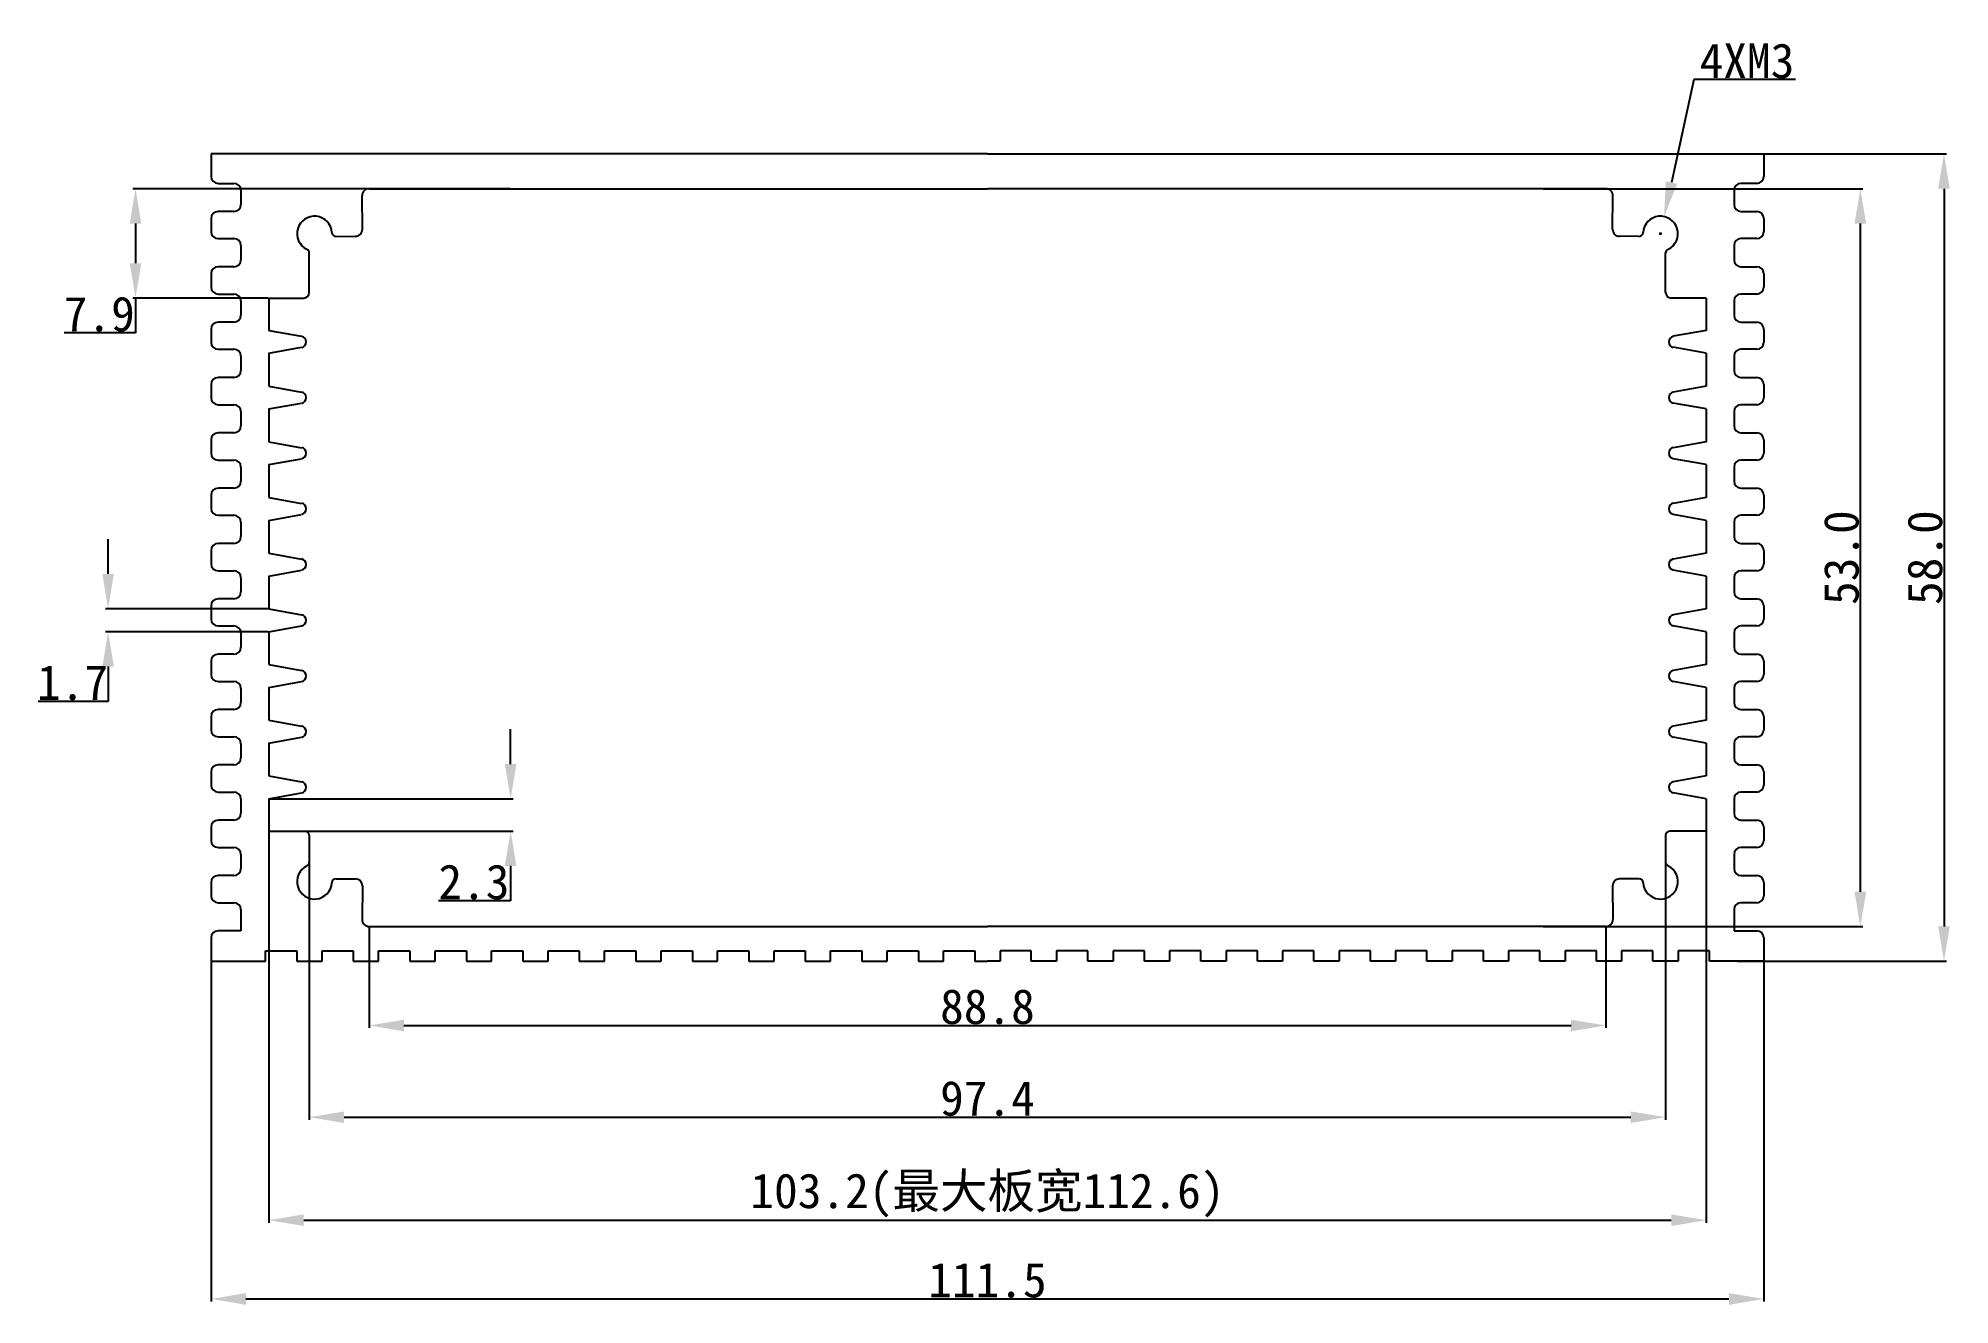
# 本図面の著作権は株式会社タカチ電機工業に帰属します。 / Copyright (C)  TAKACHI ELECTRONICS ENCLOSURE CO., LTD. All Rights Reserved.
# Model space of a CAD drawing. Header units: inches. Extents: x -7 to 130, y -103 to -12.
import ezdxf

# ---------------------------------------------------------------- set-up
doc = ezdxf.new("R2010")
doc.units = ezdxf.units.IN
doc.header["$MEASUREMENT"] = 0
doc.layers.get('Defpoints').update_dxf_attribs({"lineweight": 25})
doc.layers.add('1', color=30, linetype='Continuous')
doc.styles.get("Standard").update_dxf_attribs({"font": 'simhei.ttf'})
doc.dimstyles.get("Standard").update_dxf_attribs({"dimtxt": 2.5, "dimasz": 2.5, "dimexe": 0.18, "dimexo": 0.0625, "dimgap": 0.09, "dimtad": 1, "dimtoh": 1, "dimdec": 1, "dimzin": 0, "dimdsep": 46, "dimtxsty": 'Standard', "dimcen": 0.09, "dimadec": 0, "dimazin": 0, "dimtfac": 1, "dimtdec": 1, "dimtofl": 0, "dimtmove": 0, "dimatfit": 3, "dimfxl": 1, "dimtolj": 1, "dimtzin": 0, "dimarcsym": 0})

# ---------------------------------------------------------------- blocks, each defined once
blk = doc.blocks.new('*D59')
at = {"color": 0, "lineweight": -2}
for p, q in [((108.86, -19.83), (129.96, -19.83)), ((129.78, -22.33), (129.78, -75.33)), ((114.95, -77.83), (129.96, -77.83))]:
    blk.add_line(p, q, dxfattribs=at)
at = {"color": 0}
for points in [[(129.36, -22.33), (130.19, -22.33), (129.78, -19.83)], [(129.36, -75.33), (130.19, -75.33), (129.78, -77.83)]]:
    blk.add_solid(points, dxfattribs=at)
at = {"layer": 'Defpoints', "color": 0}
for p in [(108.79, -19.83), (114.89, -77.83), (129.78, -77.83)]:
    blk.add_point(p, dxfattribs=at)
at = {"color": 0, "insert": (128.42, -48.83), "char_height": 2.5, "attachment_point": 5, "rotation": 90}
blk.add_mtext('\\A1;58.0', dxfattribs=at)
blk = doc.blocks.new('*D60')
at = {"color": 0, "lineweight": -2}
for p, q in [((5.34, -77.05), (5.34, -102.27)), ((116.84, -77.05), (116.84, -102.27)), ((7.84, -102.09), (114.34, -102.09))]:
    blk.add_line(p, q, dxfattribs=at)
at = {"color": 0}
for points in [[(7.84, -101.67), (7.84, -102.51), (5.34, -102.09)], [(114.34, -101.67), (114.34, -102.51), (116.84, -102.09)]]:
    blk.add_solid(points, dxfattribs=at)
at = {"layer": 'Defpoints', "color": 0}
for p in [(5.34, -76.99), (116.84, -76.99), (116.84, -102.09)]:
    blk.add_point(p, dxfattribs=at)
at = {"color": 0, "insert": (61.09, -100.75), "char_height": 2.5, "attachment_point": 5}
blk.add_mtext('\\A1;111.5', dxfattribs=at)
blk = doc.blocks.new('*D61')
at = {"layer": '1', "color": 0, "lineweight": -2}
for p, q in [((9.49, -67.38), (9.49, -96.61)), ((112.69, -67.38), (112.69, -96.61)), ((11.99, -96.43), (110.19, -96.43))]:
    blk.add_line(p, q, dxfattribs=at)
at = {"layer": '1', "color": 0}
for points in [[(11.99, -96.01), (11.99, -96.85), (9.49, -96.43)], [(110.19, -96.01), (110.19, -96.85), (112.69, -96.43)]]:
    blk.add_solid(points, dxfattribs=at)
at = {"layer": 'Defpoints', "color": 0}
for p in [(9.49, -67.32), (112.69, -67.32), (112.69, -96.43)]:
    blk.add_point(p, dxfattribs=at)
at = {"layer": '1', "color": 0, "insert": (61.09, -94.65), "char_height": 2.5, "attachment_point": 5}
blk.add_mtext('\\A1;103.2(最大板宽112.6)', dxfattribs=at)
blk = doc.blocks.new('*D62')
at = {"color": 0, "lineweight": -2}
for p, q in [((12.39, -69.81), (12.39, -89.21)), ((109.79, -69.81), (109.79, -89.21)), ((14.89, -89.03), (107.29, -89.03))]:
    blk.add_line(p, q, dxfattribs=at)
at = {"color": 0}
for points in [[(14.89, -88.62), (14.89, -89.45), (12.39, -89.03)], [(107.29, -88.62), (107.29, -89.45), (109.79, -89.03)]]:
    blk.add_solid(points, dxfattribs=at)
at = {"layer": 'Defpoints', "color": 0}
for p in [(12.39, -69.75), (109.79, -69.75), (109.79, -89.03)]:
    blk.add_point(p, dxfattribs=at)
at = {"color": 0, "insert": (61.09, -87.69), "char_height": 2.5, "attachment_point": 5}
blk.add_mtext('\\A1;97.4', dxfattribs=at)
blk = doc.blocks.new('*D63')
at = {"color": 0, "lineweight": -2}
for p, q in [((16.68, -75.39), (16.68, -82.62)), ((105.5, -75.39), (105.5, -82.62)), ((19.18, -82.44), (103, -82.44))]:
    blk.add_line(p, q, dxfattribs=at)
at = {"color": 0}
for points in [[(19.18, -82.03), (19.18, -82.86), (16.68, -82.44)], [(103, -82.03), (103, -82.86), (105.5, -82.44)]]:
    blk.add_solid(points, dxfattribs=at)
at = {"layer": 'Defpoints', "color": 0}
for p in [(16.68, -75.33), (105.5, -75.33), (105.5, -82.44)]:
    blk.add_point(p, dxfattribs=at)
at = {"color": 0, "insert": (61.09, -81.1), "char_height": 2.5, "attachment_point": 5}
blk.add_mtext('\\A1;88.8', dxfattribs=at)
blk = doc.blocks.new('*D64')
at = {"color": 0, "lineweight": -2}
for p, q in [((26.85, -63.66), (26.85, -61.16)), ((9.55, -66.16), (27.03, -66.16)), ((9.55, -68.48), (27.03, -68.48)), ((26.85, -70.98), (26.85, -73.48)), ((26.85, -73.48), (21.66, -73.48))]:
    blk.add_line(p, q, dxfattribs=at)
at = {"color": 0}
for points in [[(26.43, -63.66), (27.26, -63.66), (26.85, -66.16)], [(26.43, -70.98), (27.26, -70.98), (26.85, -68.48)]]:
    blk.add_solid(points, dxfattribs=at)
at = {"layer": 'Defpoints', "color": 0}
for p in [(9.49, -66.16), (9.49, -68.48), (26.85, -68.48)]:
    blk.add_point(p, dxfattribs=at)
at = {"color": 0, "insert": (24.21, -72.14), "char_height": 2.5, "attachment_point": 5}
blk.add_mtext('\\A1;2.3', dxfattribs=at)
blk = doc.blocks.new('*D65')
at = {"color": 0, "lineweight": -2}
for p, q in [((-2.06, -50), (-2.06, -47.5)), ((9.43, -52.5), (-2.24, -52.5)), ((9.43, -54.16), (-2.24, -54.16)), ((-2.06, -56.66), (-2.06, -59.16)), ((-2.06, -59.16), (-7.07, -59.16))]:
    blk.add_line(p, q, dxfattribs=at)
at = {"color": 0}
for points in [[(-2.47, -50), (-1.64, -50), (-2.06, -52.5)], [(-2.47, -56.66), (-1.64, -56.66), (-2.06, -54.16)]]:
    blk.add_solid(points, dxfattribs=at)
at = {"layer": 'Defpoints', "color": 0}
for p in [(9.49, -52.5), (-2.06, -54.16), (9.49, -54.16)]:
    blk.add_point(p, dxfattribs=at)
at = {"color": 0, "insert": (-4.61, -57.82), "char_height": 2.5, "attachment_point": 5}
blk.add_mtext('\\A1;1.7', dxfattribs=at)
blk = doc.blocks.new('*D66')
at = {"color": 0, "lineweight": -2}
for p, q in [((26.82, -22.33), (-0.27, -22.33)), ((-0.09, -24.83), (-0.09, -27.68)), ((9.43, -30.18), (-0.27, -30.18)), ((-0.09, -30.18), (-0.09, -32.68)), ((-0.09, -32.68), (-5.21, -32.68))]:
    blk.add_line(p, q, dxfattribs=at)
at = {"color": 0}
for points in [[(-0.5, -24.83), (0.33, -24.83), (-0.09, -22.33)], [(-0.5, -27.68), (0.33, -27.68), (-0.09, -30.18)]]:
    blk.add_solid(points, dxfattribs=at)
at = {"layer": 'Defpoints', "color": 0}
for p in [(26.89, -22.33), (-0.09, -30.18), (9.49, -30.18)]:
    blk.add_point(p, dxfattribs=at)
at = {"color": 0, "insert": (-2.69, -31.34), "char_height": 2.5, "attachment_point": 5}
blk.add_mtext('\\A1;7.9', dxfattribs=at)
blk = doc.blocks.new('*D67')
at = {"color": 0, "lineweight": -2}
for p, q in [((101, -22.33), (123.95, -22.33)), ((123.77, -24.83), (123.77, -72.83)), ((100.99, -75.33), (123.95, -75.33))]:
    blk.add_line(p, q, dxfattribs=at)
at = {"color": 0}
for points in [[(123.35, -24.83), (124.19, -24.83), (123.77, -22.33)], [(123.35, -72.83), (124.19, -72.83), (123.77, -75.33)]]:
    blk.add_solid(points, dxfattribs=at)
at = {"layer": 'Defpoints', "color": 0}
for p in [(100.94, -22.33), (100.93, -75.33), (123.77, -75.33)]:
    blk.add_point(p, dxfattribs=at)
at = {"color": 0, "insert": (122.42, -48.83), "char_height": 2.5, "attachment_point": 5, "rotation": 90}
blk.add_mtext('\\A1;53.0', dxfattribs=at)
blk = doc.blocks.new('*D68')
at = {"color": 0, "lineweight": -2}
for p, q in [((111.81, -14.49), (110.21, -21.88)), ((119.11, -14.49), (111.81, -14.49)), ((109.33, -25.55), (109.51, -25.55)), ((109.42, -25.64), (109.42, -25.46))]:
    blk.add_line(p, q, dxfattribs=at)
at = {"color": 0}
blk.add_solid([(109.8, -21.79), (110.62, -21.97), (109.68, -24.32)], dxfattribs=at)
at = {"layer": 'Defpoints', "color": 0}
for p in [(109.68, -24.32), (109.15, -26.77)]:
    blk.add_point(p, dxfattribs=at)
at = {"color": 0, "insert": (115.63, -13.15), "char_height": 2.5, "attachment_point": 5}
blk.add_mtext('\\A1;{\\f@SimHei|b0|i0|c134|p49;4XM3}', dxfattribs=at)

msp = doc.modelspace()

# ---------------------------------------------------------------- linework, layer by layer
for p, q in [((61.09, -19.83), (5.34, -19.83)), ((5.34, -19.83), (5.34, -21.44)), ((61.09, -19.83), (116.84, -19.83)), ((116.84, -19.83), (116.84, -21.44)), ((5.84, -21.94), (6.98, -21.94)), ((116.34, -21.94), (115.2, -21.94)), ((7.48, -22.44), (7.48, -23.46)), ((16.2, -25.24), (16.18, -22.83)), ((16.68, -22.33), (61.09, -22.33)), ((105.5, -22.33), (61.09, -22.33)), ((105.98, -25.24), (106, -22.83)), ((114.7, -22.44), (114.7, -23.46)), ((5.34, -24.46), (5.34, -25.41)), ((6.98, -23.96), (5.84, -23.96)), ((115.2, -23.96), (116.34, -23.96)), ((116.84, -24.46), (116.84, -25.41)), ((5.84, -25.91), (6.98, -25.91)), ((14.31, -25.75), (15.71, -25.74)), ((107.87, -25.75), (106.47, -25.74)), ((116.34, -25.91), (115.2, -25.91)), ((7.48, -26.41), (7.48, -27.43)), ((12.39, -29.78), (12.39, -26.94)), ((109.79, -29.78), (109.79, -26.94)), ((114.7, -26.41), (114.7, -27.43)), ((5.34, -28.43), (5.34, -29.39)), ((6.98, -27.93), (5.84, -27.93)), ((115.2, -27.93), (116.34, -27.93)), ((116.84, -28.43), (116.84, -29.39)), ((5.84, -29.89), (6.98, -29.89)), ((9.49, -30.18), (11.99, -30.18)), ((112.69, -30.18), (110.19, -30.18)), ((116.34, -29.89), (115.2, -29.89)), ((7.48, -30.39), (7.48, -31.41)), ((114.7, -30.39), (114.7, -31.41)), ((5.34, -32.41), (5.34, -33.36)), ((6.98, -31.91), (5.84, -31.91)), ((9.49, -32.5), (11.84, -32.93)), ((112.69, -32.5), (110.34, -32.93)), ((115.2, -31.91), (116.34, -31.91)), ((116.84, -32.41), (116.84, -33.36)), ((5.84, -33.86), (6.98, -33.86)), ((9.49, -34.15), (11.84, -33.72)), ((9.49, -34.15), (9.49, -36.5)), ((112.69, -34.15), (110.34, -33.72)), ((112.69, -34.15), (112.69, -36.5)), ((116.34, -33.86), (115.2, -33.86)), ((7.48, -34.36), (7.48, -35.39)), ((114.7, -34.36), (114.7, -35.39)), ((5.34, -36.39), (5.34, -37.34)), ((6.98, -35.89), (5.84, -35.89)), ((9.49, -36.5), (11.84, -36.93)), ((112.69, -36.5), (110.34, -36.93)), ((115.2, -35.89), (116.34, -35.89)), ((116.84, -36.39), (116.84, -37.34)), ((5.84, -37.84), (6.98, -37.84)), ((7.48, -38.34), (7.48, -39.36)), ((9.49, -38.15), (11.84, -37.72)), ((9.49, -38.15), (9.49, -40.5)), ((112.69, -38.15), (110.34, -37.72)), ((112.69, -38.15), (112.69, -40.5)), ((114.7, -38.34), (114.7, -39.36)), ((116.34, -37.84), (115.2, -37.84)), ((5.34, -40.36), (5.34, -41.32)), ((6.98, -39.86), (5.84, -39.86)), ((9.49, -40.5), (11.84, -40.93)), ((112.69, -40.5), (110.34, -40.93)), ((115.2, -39.86), (116.34, -39.86)), ((116.84, -40.36), (116.84, -41.32)), ((5.84, -41.82), (6.98, -41.82)), ((7.48, -42.32), (7.48, -43.34)), ((9.49, -42.15), (11.84, -41.72)), ((9.49, -42.15), (9.49, -44.5)), ((112.69, -42.15), (110.34, -41.72)), ((112.69, -42.15), (112.69, -44.5)), ((114.7, -42.32), (114.7, -43.34)), ((116.34, -41.82), (115.2, -41.82)), ((6.98, -43.84), (5.84, -43.84)), ((115.2, -43.84), (116.34, -43.84)), ((5.34, -44.34), (5.34, -45.29)), ((9.49, -44.5), (11.84, -44.93)), ((112.69, -44.5), (110.34, -44.93)), ((116.84, -44.34), (116.84, -45.29)), ((5.84, -45.79), (6.98, -45.79)), ((7.48, -46.29), (7.48, -47.31)), ((9.49, -46.15), (11.84, -45.72)), ((9.49, -46.15), (9.49, -48.5)), ((112.69, -46.15), (110.34, -45.72)), ((112.69, -46.15), (112.69, -48.5)), ((114.7, -46.29), (114.7, -47.31)), ((116.34, -45.79), (115.2, -45.79)), ((6.98, -47.81), (5.84, -47.81)), ((115.2, -47.81), (116.34, -47.81)), ((5.34, -48.31), (5.34, -49.27)), ((9.49, -48.5), (11.84, -48.93)), ((112.69, -48.5), (110.34, -48.93)), ((116.84, -48.31), (116.84, -49.27)), ((5.84, -49.77), (6.98, -49.77)), ((7.48, -50.27), (7.48, -51.29)), ((9.49, -50.15), (11.84, -49.72)), ((9.49, -50.15), (9.49, -52.5)), ((112.69, -50.15), (110.34, -49.72)), ((112.69, -50.15), (112.69, -52.5)), ((114.7, -50.27), (114.7, -51.29)), ((116.34, -49.77), (115.2, -49.77)), ((6.98, -51.79), (5.84, -51.79)), ((115.2, -51.79), (116.34, -51.79)), ((5.34, -52.29), (5.34, -53.24)), ((9.49, -52.5), (11.84, -52.94)), ((112.69, -52.5), (110.34, -52.94)), ((116.84, -52.29), (116.84, -53.24)), ((5.84, -53.74), (6.98, -53.74)), ((7.48, -54.24), (7.48, -55.27)), ((9.49, -54.16), (11.84, -53.72)), ((9.49, -54.16), (9.49, -56.5)), ((112.69, -54.16), (110.34, -53.72)), ((112.69, -54.16), (112.69, -56.5)), ((114.7, -54.24), (114.7, -55.27)), ((116.34, -53.74), (115.2, -53.74)), ((5.34, -56.27), (5.34, -57.22)), ((6.98, -55.77), (5.84, -55.77)), ((115.2, -55.77), (116.34, -55.77)), ((116.84, -56.27), (116.84, -57.22)), ((9.49, -56.5), (11.84, -56.94)), ((112.69, -56.5), (110.34, -56.94)), ((5.84, -57.72), (6.98, -57.72)), ((7.48, -58.22), (7.48, -59.24)), ((9.49, -58.16), (11.84, -57.72)), ((9.49, -58.16), (9.49, -60.5)), ((112.69, -58.16), (110.34, -57.72)), ((112.69, -58.16), (112.69, -60.5)), ((114.7, -58.22), (114.7, -59.24)), ((116.34, -57.72), (115.2, -57.72)), ((5.34, -60.24), (5.34, -61.2)), ((6.98, -59.74), (5.84, -59.74)), ((115.2, -59.74), (116.34, -59.74)), ((116.84, -60.24), (116.84, -61.2)), ((5.84, -61.7), (6.98, -61.7)), ((9.49, -60.5), (11.84, -60.94)), ((9.49, -62.16), (11.84, -61.72)), ((112.69, -60.5), (110.34, -60.94)), ((112.69, -62.16), (110.34, -61.72)), ((116.34, -61.7), (115.2, -61.7)), ((7.48, -62.2), (7.48, -63.22)), ((9.49, -62.16), (9.49, -64.5)), ((112.69, -62.16), (112.69, -64.5)), ((114.7, -62.2), (114.7, -63.22)), ((5.34, -64.22), (5.34, -65.17)), ((6.98, -63.72), (5.84, -63.72)), ((9.49, -64.5), (11.84, -64.94)), ((112.69, -64.5), (110.34, -64.94)), ((115.2, -63.72), (116.34, -63.72)), ((116.84, -64.22), (116.84, -65.17)), ((5.84, -65.67), (6.98, -65.67)), ((9.49, -66.16), (11.84, -65.72)), ((112.69, -66.16), (110.34, -65.72)), ((116.34, -65.67), (115.2, -65.67)), ((7.48, -66.17), (7.48, -67.19)), ((9.49, -66.16), (9.49, -68.48)), ((112.69, -66.16), (112.69, -68.48)), ((114.7, -66.17), (114.7, -67.19)), ((5.34, -68.19), (5.34, -69.15)), ((6.98, -67.69), (5.84, -67.69)), ((9.49, -68.48), (12.09, -68.48)), ((112.69, -68.48), (110.09, -68.48)), ((115.2, -67.69), (116.34, -67.69)), ((116.84, -68.19), (116.84, -69.15)), ((5.84, -69.65), (6.98, -69.65)), ((12.39, -68.78), (12.39, -70.71)), ((109.79, -68.78), (109.79, -70.71)), ((116.34, -69.65), (115.2, -69.65)), ((7.48, -70.15), (7.48, -71.17)), ((114.7, -70.15), (114.7, -71.17)), ((5.34, -72.17), (5.34, -73.12)), ((6.98, -71.67), (5.84, -71.67)), ((14.31, -71.9), (15.71, -71.91)), ((16.2, -72.42), (16.18, -74.83)), ((105.98, -72.42), (106, -74.83)), ((107.87, -71.9), (106.47, -71.91)), ((115.2, -71.67), (116.34, -71.67)), ((116.84, -72.17), (116.84, -73.12)), ((5.84, -73.62), (6.98, -73.62)), ((7.48, -74.12), (7.48, -75.65)), ((114.7, -74.12), (114.7, -75.65)), ((116.34, -73.62), (115.2, -73.62)), ((16.68, -75.33), (61.09, -75.32)), ((105.5, -75.33), (61.09, -75.32)), ((5.34, -76.15), (5.34, -77.83)), ((7.48, -75.65), (5.84, -75.65)), ((114.7, -75.65), (116.34, -75.65)), ((116.84, -76.15), (116.84, -77.83)), ((5.34, -77.83), (9.25, -77.83)), ((9.25, -77.83), (9.25, -77.09)), ((9.25, -77.09), (11.49, -77.09)), ((11.49, -77.09), (11.49, -77.83)), ((11.49, -77.83), (13.31, -77.83)), ((13.31, -77.83), (13.31, -77.09)), ((13.31, -77.09), (15.55, -77.09)), ((15.55, -77.09), (15.55, -77.83)), ((15.55, -77.83), (17.36, -77.83)), ((17.36, -77.83), (17.36, -77.09)), ((17.36, -77.09), (19.61, -77.09)), ((19.61, -77.09), (19.61, -77.83)), ((19.61, -77.83), (21.42, -77.83)), ((21.42, -77.83), (21.42, -77.09)), ((21.42, -77.09), (23.67, -77.09)), ((23.67, -77.09), (23.67, -77.83)), ((23.67, -77.83), (25.48, -77.83)), ((25.48, -77.83), (25.48, -77.09)), ((25.48, -77.09), (27.72, -77.09)), ((27.72, -77.09), (27.72, -77.83)), ((27.72, -77.83), (29.54, -77.83)), ((29.54, -77.83), (29.54, -77.09)), ((29.54, -77.09), (31.78, -77.09)), ((31.78, -77.09), (31.78, -77.83)), ((31.78, -77.83), (33.59, -77.83)), ((33.59, -77.83), (33.59, -77.09)), ((33.59, -77.09), (35.84, -77.09)), ((35.84, -77.09), (35.84, -77.83)), ((35.84, -77.83), (37.65, -77.83)), ((37.65, -77.83), (37.65, -77.09)), ((37.65, -77.09), (39.9, -77.09)), ((39.9, -77.09), (39.9, -77.83)), ((39.9, -77.83), (41.71, -77.83)), ((41.71, -77.83), (41.71, -77.09)), ((41.71, -77.09), (43.95, -77.09)), ((43.95, -77.09), (43.95, -77.83)), ((43.95, -77.83), (45.77, -77.83)), ((45.77, -77.83), (45.77, -77.09)), ((45.77, -77.09), (48.01, -77.09)), ((48.01, -77.09), (48.01, -77.83)), ((48.01, -77.83), (49.82, -77.83)), ((49.82, -77.83), (49.82, -77.09)), ((49.82, -77.09), (52.07, -77.09)), ((52.07, -77.09), (52.07, -77.83)), ((52.07, -77.83), (53.88, -77.83)), ((53.88, -77.83), (53.88, -77.09)), ((53.88, -77.09), (56.13, -77.09)), ((56.13, -77.09), (56.13, -77.83)), ((56.13, -77.83), (57.94, -77.83)), ((57.94, -77.83), (57.94, -77.09)), ((57.94, -77.09), (60.18, -77.09)), ((60.18, -77.09), (60.18, -77.83)), ((60.18, -77.83), (61.09, -77.83)), ((62, -77.83), (61.09, -77.83)), ((64.24, -77.09), (62, -77.09)), ((62, -77.09), (62, -77.83)), ((64.24, -77.83), (64.24, -77.09)), ((66.05, -77.83), (64.24, -77.83)), ((68.3, -77.09), (66.05, -77.09)), ((66.05, -77.09), (66.05, -77.83)), ((68.3, -77.83), (68.3, -77.09)), ((70.11, -77.83), (68.3, -77.83)), ((72.36, -77.09), (70.11, -77.09)), ((70.11, -77.09), (70.11, -77.83)), ((72.36, -77.83), (72.36, -77.09)), ((74.17, -77.83), (72.36, -77.83)), ((76.41, -77.09), (74.17, -77.09)), ((74.17, -77.09), (74.17, -77.83)), ((76.41, -77.83), (76.41, -77.09)), ((78.23, -77.83), (76.41, -77.83)), ((80.47, -77.09), (78.23, -77.09)), ((78.23, -77.09), (78.23, -77.83)), ((80.47, -77.83), (80.47, -77.09)), ((82.28, -77.83), (80.47, -77.83)), ((84.53, -77.09), (82.28, -77.09)), ((82.28, -77.09), (82.28, -77.83)), ((84.53, -77.83), (84.53, -77.09)), ((86.34, -77.83), (84.53, -77.83)), ((88.59, -77.09), (86.34, -77.09)), ((86.34, -77.09), (86.34, -77.83)), ((88.59, -77.83), (88.59, -77.09)), ((90.4, -77.83), (88.59, -77.83)), ((92.64, -77.09), (90.4, -77.09)), ((90.4, -77.09), (90.4, -77.83)), ((92.64, -77.83), (92.64, -77.09)), ((94.46, -77.83), (92.64, -77.83)), ((96.7, -77.09), (94.46, -77.09)), ((94.46, -77.09), (94.46, -77.83)), ((96.7, -77.83), (96.7, -77.09)), ((98.51, -77.83), (96.7, -77.83)), ((100.76, -77.09), (98.51, -77.09)), ((98.51, -77.09), (98.51, -77.83)), ((100.76, -77.83), (100.76, -77.09)), ((102.57, -77.83), (100.76, -77.83)), ((104.82, -77.09), (102.57, -77.09)), ((102.57, -77.09), (102.57, -77.83)), ((104.82, -77.83), (104.82, -77.09)), ((106.63, -77.83), (104.82, -77.83)), ((108.87, -77.09), (106.63, -77.09)), ((106.63, -77.09), (106.63, -77.83)), ((108.87, -77.83), (108.87, -77.09)), ((110.69, -77.83), (108.87, -77.83)), ((112.93, -77.09), (110.69, -77.09)), ((110.69, -77.09), (110.69, -77.83)), ((112.93, -77.83), (112.93, -77.09)), ((116.84, -77.83), (112.93, -77.83))]:
    msp.add_line(p, q)
for points in [[(9.49, -30.18), (9.49, -32.5)], [(112.69, -30.18), (112.69, -32.5)]]:
    msp.add_lwpolyline(points)
for centre, radius, start, end in [((5.84, -21.44), 0.5, 180, 270), ((6.98, -22.44), 0.5, 0, 90), ((115.2, -22.44), 0.5, 90, 180), ((116.34, -21.44), 0.5, 270, 0), ((16.68, -22.83), 0.5, 89.9885, 180.4326), ((105.5, -22.83), 0.5, 359.5674, 90.0115), ((5.84, -24.46), 0.5, 90, 180), ((6.98, -23.46), 0.5, 270, 0), ((12.76, -25.55), 1.25, 3.4933, 244.2493), ((109.42, -25.55), 1.25, 295.7507, 176.5067), ((115.2, -23.46), 0.5, 180, 270), ((116.34, -24.46), 0.5, 0, 90), ((5.84, -25.41), 0.5, 180, 270), ((6.98, -26.41), 0.5, 0, 90), ((14.31, -25.45), 0.3, 183.4933, 270.4326), ((15.7, -25.24), 0.5, 270.4326, 0.4326), ((106.48, -25.24), 0.5, 179.5674, 269.5674), ((107.87, -25.45), 0.3, 269.5674, 356.5067), ((115.2, -26.41), 0.5, 90, 180), ((116.34, -25.41), 0.5, 270, 0), ((6.98, -27.43), 0.5, 270, 0), ((12.09, -26.94), 0.3, 359.9885, 64.2493), ((110.09, -26.94), 0.3, 115.7507, 180.0115), ((115.2, -27.43), 0.5, 180, 270), ((5.84, -28.43), 0.5, 90, 180), ((116.34, -28.43), 0.5, 0, 90), ((5.84, -29.39), 0.5, 180, 270), ((6.98, -30.39), 0.5, 0, 90), ((11.99, -29.78), 0.4, 269.9902, 359.9885), ((110.19, -29.78), 0.4, 180.0115, 270.0098), ((115.2, -30.39), 0.5, 90, 180), ((116.34, -29.39), 0.5, 270, 0), ((6.98, -31.41), 0.5, 270, 0), ((115.2, -31.41), 0.5, 180, 270), ((5.84, -32.41), 0.5, 90, 180), ((11.77, -33.33), 0.4, 280.5078, 79.4922), ((110.41, -33.33), 0.4, 100.5078, 259.4922), ((116.34, -32.41), 0.5, 0, 90), ((5.84, -33.36), 0.5, 180, 270), ((6.98, -34.36), 0.5, 0, 90), ((115.2, -34.36), 0.5, 90, 180), ((116.34, -33.36), 0.5, 270, 0), ((6.98, -35.39), 0.5, 270, 0), ((115.2, -35.39), 0.5, 180, 270), ((5.84, -36.39), 0.5, 90, 180), ((11.77, -37.33), 0.4, 280.5078, 79.4922), ((110.41, -37.33), 0.4, 100.5078, 259.4922), ((116.34, -36.39), 0.5, 0, 90), ((5.84, -37.34), 0.5, 180, 270), ((6.98, -38.34), 0.5, 0, 90), ((115.2, -38.34), 0.5, 90, 180), ((116.34, -37.34), 0.5, 270, 0), ((6.98, -39.36), 0.5, 270, 0), ((115.2, -39.36), 0.5, 180, 270), ((5.84, -40.36), 0.5, 90, 180), ((11.77, -41.32), 0.4, 280.5078, 79.4922), ((110.41, -41.32), 0.4, 100.5078, 259.4922), ((116.34, -40.36), 0.5, 0, 90), ((5.84, -41.32), 0.5, 180, 270), ((6.98, -42.32), 0.5, 0, 90), ((115.2, -42.32), 0.5, 90, 180), ((116.34, -41.32), 0.5, 270, 0), ((5.84, -44.34), 0.5, 90, 180), ((6.98, -43.34), 0.5, 270, 0), ((115.2, -43.34), 0.5, 180, 270), ((116.34, -44.34), 0.5, 0, 90), ((5.84, -45.29), 0.5, 180, 270), ((11.77, -45.32), 0.4, 280.5078, 79.4922), ((110.41, -45.32), 0.4, 100.5078, 259.4922), ((116.34, -45.29), 0.5, 270, 0), ((6.98, -46.29), 0.5, 0, 90), ((115.2, -46.29), 0.5, 90, 180), ((5.84, -48.31), 0.5, 90, 180), ((6.98, -47.31), 0.5, 270, 0), ((115.2, -47.31), 0.5, 180, 270), ((116.34, -48.31), 0.5, 0, 90), ((5.84, -49.27), 0.5, 180, 270), ((11.77, -49.32), 0.4, 280.5078, 79.4922), ((110.41, -49.32), 0.4, 100.5078, 259.4922), ((116.34, -49.27), 0.5, 270, 0), ((6.98, -50.27), 0.5, 0, 90), ((115.2, -50.27), 0.5, 90, 180), ((5.84, -52.29), 0.5, 90, 180), ((6.98, -51.29), 0.5, 270, 0), ((115.2, -51.29), 0.5, 180, 270), ((116.34, -52.29), 0.5, 0, 90), ((5.84, -53.24), 0.5, 180, 270), ((11.76, -53.33), 0.4, 280.5078, 79.4922), ((110.42, -53.33), 0.4, 100.5078, 259.4922), ((116.34, -53.24), 0.5, 270, 0), ((6.98, -54.24), 0.5, 0, 90), ((115.2, -54.24), 0.5, 90, 180), ((5.84, -56.27), 0.5, 90, 180), ((6.98, -55.27), 0.5, 270, 0), ((115.2, -55.27), 0.5, 180, 270), ((116.34, -56.27), 0.5, 0, 90), ((5.84, -57.22), 0.5, 180, 270), ((11.77, -57.33), 0.4, 280.5078, 79.4922), ((110.41, -57.33), 0.4, 100.5078, 259.4922), ((116.34, -57.22), 0.5, 270, 0), ((6.98, -58.22), 0.5, 0, 90), ((115.2, -58.22), 0.5, 90, 180), ((5.84, -60.24), 0.5, 90, 180), ((6.98, -59.24), 0.5, 270, 0), ((115.2, -59.24), 0.5, 180, 270), ((116.34, -60.24), 0.5, 0, 90), ((5.84, -61.2), 0.5, 180, 270), ((6.98, -62.2), 0.5, 0, 90), ((11.77, -61.33), 0.4, 280.5078, 79.4922), ((110.41, -61.33), 0.4, 100.5078, 259.4922), ((115.2, -62.2), 0.5, 90, 180), ((116.34, -61.2), 0.5, 270, 0), ((5.84, -64.22), 0.5, 90, 180), ((6.98, -63.22), 0.5, 270, 0), ((115.2, -63.22), 0.5, 180, 270), ((116.34, -64.22), 0.5, 0, 90), ((5.84, -65.17), 0.5, 180, 270), ((6.98, -66.17), 0.5, 0, 90), ((11.77, -65.33), 0.4, 280.5078, 79.4922), ((110.41, -65.33), 0.4, 100.5078, 259.4922), ((115.2, -66.17), 0.5, 90, 180), ((116.34, -65.17), 0.5, 270, 0), ((6.98, -67.19), 0.5, 270, 0), ((115.2, -67.19), 0.5, 180, 270), ((5.84, -68.19), 0.5, 90, 180), ((12.09, -68.78), 0.3, 0.0115, 90.0098), ((110.09, -68.78), 0.3, 89.9902, 179.9885), ((116.34, -68.19), 0.5, 0, 90), ((5.84, -69.15), 0.5, 180, 270), ((6.98, -70.15), 0.5, 0, 90), ((115.2, -70.15), 0.5, 90, 180), ((116.34, -69.15), 0.5, 270, 0), ((6.98, -71.17), 0.5, 270, 0), ((12.76, -72.11), 1.25, 115.7507, 356.5067), ((12.09, -70.71), 0.3, 295.7507, 0.0115), ((109.42, -72.11), 1.25, 183.4933, 64.2493), ((110.09, -70.71), 0.3, 179.9885, 244.2493), ((115.2, -71.17), 0.5, 180, 270), ((5.84, -72.17), 0.5, 90, 180), ((14.31, -72.2), 0.3, 89.5674, 176.5067), ((15.7, -72.41), 0.5, 359.5674, 89.5674), ((106.48, -72.41), 0.5, 90.4326, 180.4326), ((107.87, -72.2), 0.3, 3.4933, 90.4326), ((116.34, -72.17), 0.5, 0, 90), ((5.84, -73.12), 0.5, 180, 270), ((6.98, -74.12), 0.5, 0, 90), ((115.2, -74.12), 0.5, 90, 180), ((116.34, -73.12), 0.5, 270, 0), ((16.68, -74.83), 0.5, 179.5674, 270.0115), ((105.5, -74.83), 0.5, 269.9885, 0.4326), ((5.84, -76.15), 0.5, 90, 180), ((116.34, -76.15), 0.5, 0, 90)]:
    msp.add_arc(centre, radius, start, end)

# ---------------------------------------------------------------- dimensions: what is measured, and where the dimension line sits
dim = msp.add_diameter_dim_2p(p1=(109.15, -26.77), p2=(109.68, -24.32), text='{\\f@SimHei|b0|i0|c134|p49;4XM3}', dimstyle='Standard')
dim.commit()
dim.dimension.update_dxf_attribs({"geometry": '*D68', "text_midpoint": (115.63, -14.49), "dimtype": 163})
for base, p1, p2, picture, middle in [((129.78, -77.83), (108.79, -19.83), (114.89, -77.83), '*D59', (129.78, -48.83)), ((-0.0875, -30.1755), (26.8851, -22.3254), (9.4912, -30.1755), '*D66', (-2.6915, -32.6755)), ((123.77, -75.33), (100.94, -22.33), (100.93, -75.33), '*D67', (123.77, -48.83))]:
    dim = msp.add_linear_dim(base=base, p1=p1, p2=p2, angle=90, dimstyle='Standard')
    dim.commit()
    dim.dimension.update_dxf_attribs({"geometry": picture, "text_midpoint": middle, "dimtype": 160})
for base, p1, p2, picture, middle in [((-2.06, -54.16), (9.49, -52.5), (9.49, -54.16), '*D65', (-4.61, -57.82)), ((26.85, -68.48), (9.49, -66.16), (9.49, -68.48), '*D64', (24.21, -72.14))]:
    dim = msp.add_linear_dim(base=base, p1=p1, p2=p2, angle=90, dimstyle='Standard')
    dim.commit()
    dim.dimension.update_dxf_attribs({"geometry": picture, "text_midpoint": middle})
for base, p1, p2, picture, middle in [((109.79, -89.03), (12.39, -69.75), (109.79, -69.75), '*D62', (61.09, -89.03)), ((105.5, -82.44), (16.68, -75.33), (105.5, -75.33), '*D63', (61.09, -82.44)), ((116.84, -102.09), (5.34, -76.99), (116.84, -76.99), '*D60', (61.09, -102.09))]:
    dim = msp.add_linear_dim(base=base, p1=p1, p2=p2, dimstyle='Standard')
    dim.commit()
    dim.dimension.update_dxf_attribs({"geometry": picture, "text_midpoint": middle, "dimtype": 160})
at = {"layer": '1'}
dim = msp.add_linear_dim(base=(112.69, -96.43), p1=(9.49, -67.32), p2=(112.69, -67.32), text='<>(最大板宽112.6)', dimstyle='Standard', dxfattribs=at)
dim.commit()
dim.dimension.update_dxf_attribs({"geometry": '*D61', "text_midpoint": (61.09, -96.43), "dimtype": 160})

doc.saveas('drawing.dxf')
